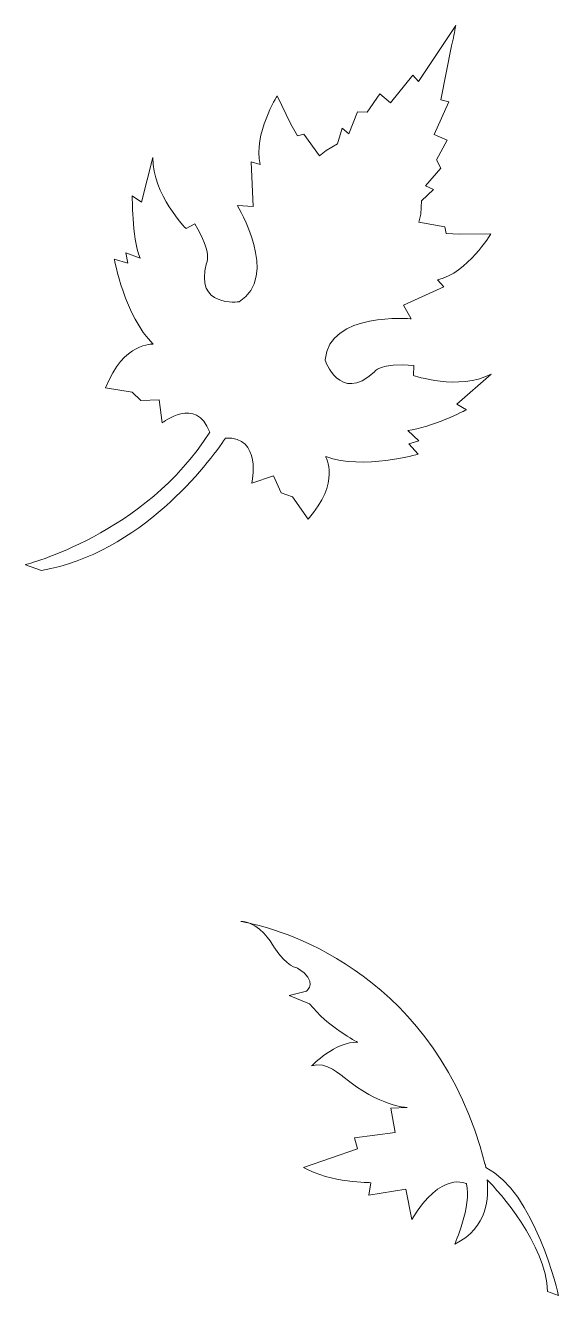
# Model space of a CAD drawing. Header units: inches. Extents: x 0 to 8.2, y -11.5 to 0.
# Drawn here: x 4.668 to 5.874, y -8.374 to -5.502 of the extents above; entities that cross this region are included whole.
import ezdxf

# ---------------------------------------------------------------- set-up
doc = ezdxf.new("R2010")
doc.units = ezdxf.units.IN
doc.header["$MEASUREMENT"] = 0
doc.layers.add('Middle Layer', color=7, linetype='Continuous')

# ---------------------------------------------------------------- blocks, each defined once
blk = doc.blocks.new('block 2')
at = {"layer": 'Middle Layer', "lineweight": 0}
for points, knots in [([(5.641, -5.502), (5.641, -5.502), (5.5567, -5.6291), (5.5567, -5.6291), (5.5567, -5.6291), (5.5445, -5.6145), (5.5445, -5.6145), (5.5445, -5.6145), (5.4936, -5.6773), (5.4936, -5.6773), (5.4936, -5.6773), (5.4694, -5.6564), (5.4694, -5.6564), (5.4694, -5.6564), (5.4411, -5.6981), (5.4411, -5.6981), (5.4411, -5.6981), (5.4194, -5.6973), (5.4194, -5.6973), (5.4194, -5.6973), (5.3997, -5.7471), (5.3997, -5.7471), (5.3997, -5.7471), (5.3842, -5.7342), (5.3842, -5.7342), (5.3842, -5.7342), (5.374, -5.7701), (5.374, -5.7701), (5.374, -5.7701), (5.3479, -5.7847), (5.3479, -5.7847), (5.3479, -5.7847), (5.3334, -5.7971), (5.3334, -5.7971), (5.3334, -5.7971), (5.298, -5.7479), (5.298, -5.7479), (5.298, -5.7479), (5.2831, -5.7519), (5.2831, -5.7519), (5.2831, -5.7519), (5.2687, -5.7255), (5.2687, -5.7255), (5.2687, -5.7255), (5.2377, -5.6611), (5.2377, -5.6611), (5.2377, -5.6611), (5.1829, -5.7477), (5.199, -5.8162), (5.199, -5.8162), (5.1788, -5.8103), (5.1788, -5.8103), (5.1788, -5.8103), (5.1829, -5.9113), (5.1829, -5.9113), (5.1829, -5.9113), (5.1478, -5.9094), (5.1478, -5.9094), (5.1478, -5.9094), (5.2445, -6.0707), (5.1517, -6.1269), (5.1517, -6.1269), (5.0489, -6.1413), (5.078, -6.0389), (5.078, -6.0389), (5.0922, -6.018), (5.0511, -5.9506), (5.0511, -5.9506), (5.0315, -5.9615), (5.0315, -5.9615), (5.0315, -5.9615), (4.9549, -5.8837), (4.9565, -5.801), (4.9565, -5.801), (4.9306, -5.9016), (4.9306, -5.9016), (4.9306, -5.9016), (4.91, -5.8873), (4.91, -5.8873), (4.91, -5.8873), (4.9087, -5.9785), (4.9274, -6.0283), (4.9274, -6.0283), (4.8953, -6.0161), (4.8953, -6.0161), (4.8953, -6.0161), (4.8995, -6.0396), (4.8995, -6.0396), (4.8995, -6.0396), (4.8692, -6.0307), (4.8692, -6.0307), (4.8692, -6.0307), (4.8928, -6.1596), (4.9571, -6.2227), (4.9571, -6.2227), (4.8901, -6.2171), (4.8494, -6.3217), (4.8494, -6.3217), (4.9098, -6.331), (4.9098, -6.331), (4.9098, -6.331), (4.9289, -6.3504), (4.9289, -6.3504), (4.9289, -6.3504), (4.9706, -6.3487), (4.9706, -6.3487), (4.9706, -6.3487), (4.9777, -6.4007), (4.9777, -6.4007), (4.9777, -6.4007), (5.0545, -6.3387), (5.085, -6.4218), (4.9393, -6.6528), (4.6683, -6.7212), (4.6683, -6.7212), (4.6683, -6.7212), (4.705, -6.7342), (4.705, -6.7342), (4.9274, -6.6959), (5.0835, -6.4923), (5.1203, -6.4352), (5.2039, -6.4295), (5.1803, -6.5372), (5.1803, -6.5372), (5.1803, -6.5372), (5.2295, -6.5206), (5.2295, -6.5206), (5.2295, -6.5206), (5.2464, -6.5591), (5.2464, -6.5591), (5.2464, -6.5591), (5.2722, -6.5678), (5.2722, -6.5678), (5.2722, -6.5678), (5.3072, -6.6185), (5.3072, -6.6185), (5.3818, -6.5352), (5.3471, -6.477), (5.3471, -6.477), (5.4316, -6.5073), (5.5563, -6.4715), (5.5563, -6.4715), (5.5563, -6.4715), (5.535, -6.4479), (5.535, -6.4479), (5.535, -6.4479), (5.5577, -6.4414), (5.5577, -6.4414), (5.5577, -6.4414), (5.5326, -6.4176), (5.5326, -6.4176), (5.5851, -6.4125), (5.6653, -6.3709), (5.6653, -6.3709), (5.6653, -6.3709), (5.6435, -6.3586), (5.6435, -6.3586), (5.6435, -6.3586), (5.7211, -6.2905), (5.7211, -6.2905), (5.6486, -6.3286), (5.5457, -6.2937), (5.5457, -6.2937), (5.5457, -6.2937), (5.5467, -6.2711), (5.5467, -6.2711), (5.4687, -6.2637), (5.4565, -6.2858), (5.4565, -6.2858), (5.3786, -6.3577), (5.3458, -6.2581), (5.3458, -6.2581), (5.3544, -6.1491), (5.5402, -6.1652), (5.5402, -6.1652), (5.5402, -6.1652), (5.523, -6.1342), (5.523, -6.1342), (5.523, -6.1342), (5.6144, -6.0931), (5.6144, -6.0931), (5.6144, -6.0931), (5.6002, -6.0774), (5.6002, -6.0774), (5.668, -6.0616), (5.7205, -5.9735), (5.7205, -5.9735), (5.7205, -5.9735), (5.6496, -5.974), (5.6496, -5.974), (5.6496, -5.974), (5.6198, -5.9726), (5.6198, -5.9726), (5.6198, -5.9726), (5.6167, -5.9574), (5.6167, -5.9574), (5.6167, -5.9574), (5.5575, -5.9471), (5.5575, -5.9471), (5.5575, -5.9471), (5.5621, -5.9285), (5.5621, -5.9285), (5.5621, -5.9285), (5.5634, -5.8984), (5.5634, -5.8984), (5.5634, -5.8984), (5.5907, -5.8732), (5.5907, -5.8732), (5.5907, -5.8732), (5.5724, -5.8648), (5.5724, -5.8648), (5.5724, -5.8648), (5.6078, -5.825), (5.6078, -5.825), (5.6078, -5.825), (5.5974, -5.8056), (5.5974, -5.8056), (5.5974, -5.8056), (5.6218, -5.7615), (5.6218, -5.7615), (5.6218, -5.7615), (5.5925, -5.7488), (5.5925, -5.7488), (5.5925, -5.7488), (5.6257, -5.6749), (5.6257, -5.6749), (5.6257, -5.6749), (5.6073, -5.6702), (5.6073, -5.6702), (5.6073, -5.6702), (5.6318, -5.5481), (5.6318, -5.5481), (5.6359, -5.532), (5.639, -5.5165), (5.641, -5.502)], [0, 0, 0, 0, 1, 1, 1, 2, 2, 2, 3, 3, 3, 4, 4, 4, 5, 5, 5, 6, 6, 6, 7, 7, 7, 8, 8, 8, 9, 9, 9, 10, 10, 10, 11, 11, 11, 12, 12, 12, 13, 13, 13, 14, 14, 14, 15, 15, 15, 16, 16, 16, 17, 17, 17, 18, 18, 18, 19, 19, 19, 20, 20, 20, 21, 21, 21, 22, 22, 22, 23, 23, 23, 24, 24, 24, 25, 25, 25, 26, 26, 26, 27, 27, 27, 28, 28, 28, 29, 29, 29, 30, 30, 30, 31, 31, 31, 32, 32, 32, 33, 33, 33, 34, 34, 34, 35, 35, 35, 36, 36, 36, 37, 37, 37, 38, 38, 38, 39, 39, 39, 40, 40, 40, 41, 41, 41, 42, 42, 42, 43, 43, 43, 44, 44, 44, 45, 45, 45, 46, 46, 46, 47, 47, 47, 48, 48, 48, 49, 49, 49, 50, 50, 50, 51, 51, 51, 52, 52, 52, 53, 53, 53, 54, 54, 54, 55, 55, 55, 56, 56, 56, 57, 57, 57, 58, 58, 58, 59, 59, 59, 60, 60, 60, 61, 61, 61, 62, 62, 62, 63, 63, 63, 64, 64, 64, 65, 65, 65, 66, 66, 66, 67, 67, 67, 68, 68, 68, 69, 69, 69, 70, 70, 70, 71, 71, 71, 72, 72, 72, 73, 73, 73, 74, 74, 74, 75, 75, 75, 76, 76, 76, 77, 77, 77, 78, 78, 78, 78]), ([(5.1551, -7.528), (5.1551, -7.528), (5.1622, -7.529), (5.1748, -7.5318), (5.2088, -7.5444), (5.2299, -7.5855), (5.2299, -7.5855), (5.2601, -7.6313), (5.2833, -7.6331), (5.2833, -7.6331), (5.3322, -7.6627), (5.3038, -7.6852), (5.3038, -7.6852), (5.3038, -7.6852), (5.2647, -7.6951), (5.2647, -7.6951), (5.2647, -7.6951), (5.3109, -7.7139), (5.3109, -7.7139), (5.3501, -7.7651), (5.4195, -7.801), (5.4195, -7.801), (5.3697, -7.7984), (5.3155, -7.8542), (5.3155, -7.8542), (5.3466, -7.8425), (5.3858, -7.8784), (5.3858, -7.8784), (5.4712, -7.9484), (5.5317, -7.9484), (5.5317, -7.9484), (5.5317, -7.9484), (5.4944, -7.9502), (5.4944, -7.9502), (5.4944, -7.9502), (5.5042, -8.005), (5.5042, -8.005), (5.5042, -8.005), (5.4126, -8.0168), (5.4126, -8.0168), (5.4126, -8.0168), (5.4189, -8.042), (5.4189, -8.042), (5.4189, -8.042), (5.2971, -8.0844), (5.2971, -8.0844), (5.3585, -8.1185), (5.4492, -8.1184), (5.4492, -8.1184), (5.4492, -8.1184), (5.4448, -8.1463), (5.4448, -8.1463), (5.4448, -8.1463), (5.5284, -8.1327), (5.5284, -8.1327), (5.5284, -8.1327), (5.5418, -8.2019), (5.5418, -8.2019), (5.6083, -8.0894), (5.6653, -8.1208), (5.6653, -8.1208), (5.6778, -8.1712), (5.6388, -8.2575), (5.6388, -8.2575), (5.715, -8.2203), (5.7161, -8.1495), (5.7119, -8.1118), (5.7389, -8.1381), (5.8455, -8.2578), (5.8487, -8.3647), (5.8487, -8.3647), (5.8736, -8.3737), (5.8736, -8.3737), (5.8736, -8.3737), (5.8194, -8.1364), (5.7089, -8.0842), (5.7078, -8.0751), (5.707, -8.0758), (5.707, -8.0758), (5.5981, -7.6506), (5.2601, -7.5505), (5.1748, -7.5318), (5.1687, -7.5295), (5.1621, -7.528), (5.1551, -7.528)], [0, 0, 0, 0, 1, 1, 1, 2, 2, 2, 3, 3, 3, 4, 4, 4, 5, 5, 5, 6, 6, 6, 7, 7, 7, 8, 8, 8, 9, 9, 9, 10, 10, 10, 11, 11, 11, 12, 12, 12, 13, 13, 13, 14, 14, 14, 15, 15, 15, 16, 16, 16, 17, 17, 17, 18, 18, 18, 19, 19, 19, 20, 20, 20, 21, 21, 21, 22, 22, 22, 23, 23, 23, 24, 24, 24, 25, 25, 25, 26, 26, 26, 27, 27, 27, 28, 28, 28, 28])]:
    blk.add_open_spline(points, degree=3, knots=knots, dxfattribs=at)

msp = doc.modelspace()

# ---------------------------------------------------------------- block references
at = {"layer": 'Middle Layer'}
msp.add_blockref('block 2', (0, 0), dxfattribs=at)

doc.saveas('drawing.dxf')
